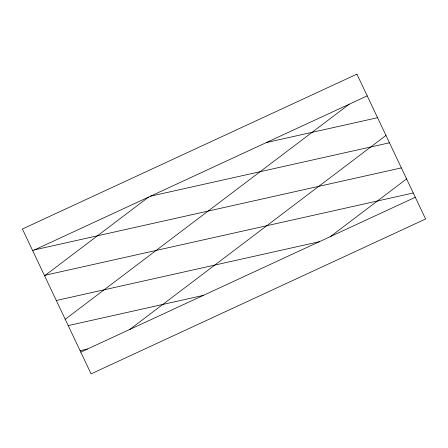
<?xml version="1.0" encoding="UTF-8"?>
<svg xmlns="http://www.w3.org/2000/svg" width="448" height="448" viewBox="0 0 448 448"><rect width="100%" height="100%" fill="white"/><g stroke="black" fill="none" stroke-linecap="round" stroke-linejoin="round"><path stroke-width="0.67" d="M44.604 275.817L148.585 197.081M65.206 319.278L349.289 104.166M129.763 329.454L385.98 135.447M330.473 236.544L406.588 178.909M32.704 250.723L367.214 95.872M80.786 352.128L415.296 197.277M266.358 142.559L377.569 117.706M150.483 196.202L389.469 142.8M34.602 249.844L401.363 167.894M44.408 275.402L413.263 192.982M56.302 300.496L319.245 241.741M68.202 325.59L203.364 295.383M80.097 350.678L87.489 349.026M356.91 74.138L22.4 228.995L91.09 373.862L425.6 219.005L356.91 74.138"/></g></svg>
